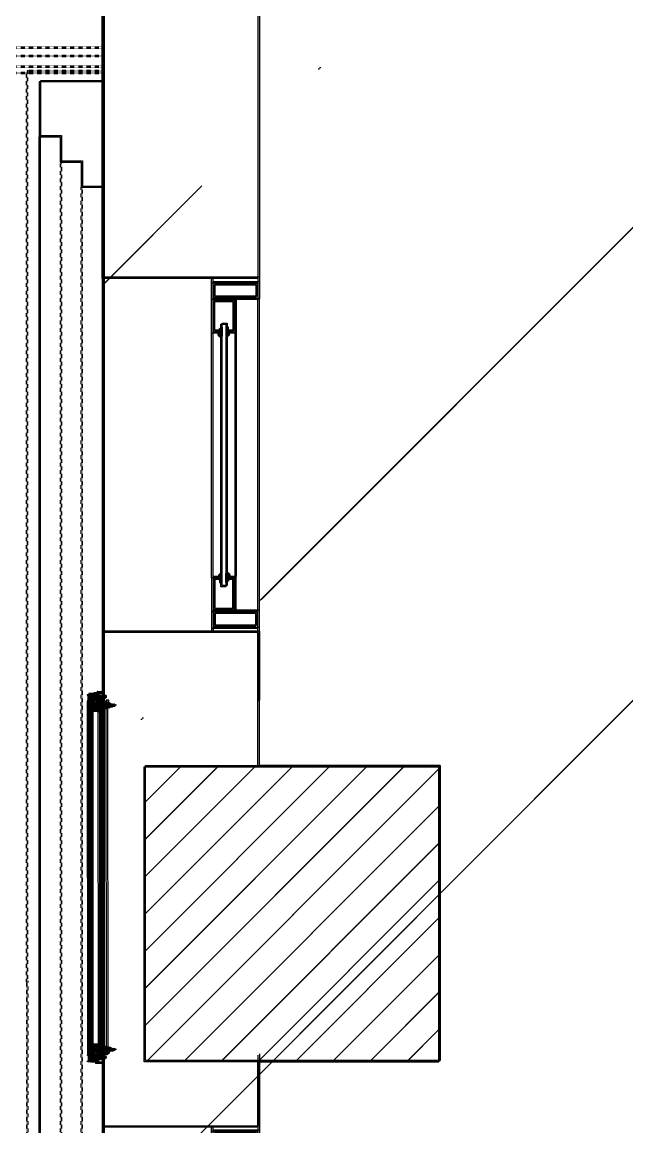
# Model space of a CAD drawing. Header units: inches. Extents: x 4821 to 127877, y 58012 to 433683.
# Drawn here: x 39127 to 40564, y 137078 to 139700 of the extents above; entities that cross this region are included whole.
import ezdxf

# ---------------------------------------------------------------- set-up
doc = ezdxf.new("R2010")
doc.units = ezdxf.units.IN
doc.header["$MEASUREMENT"] = 0
for name, pattern in [('$1$Center', [29.999999, 12, -6, 6, -6]), ('$1$DASHDOT', [25.4, 12.7, -6.35, 0, -6.35]), ('$1$DASHED', [19.05, 12.7, -6.35]), ('104-TYPICAL FLOOR$0$HIDDEN', [0.375, 0.25, -0.125])]:
    doc.linetypes.add(name, pattern=pattern)
for name, color, linetype in [('$1$ACC', 2, 'Continuous'), ('A-ELV', 11, 'Continuous'), ('A-FURN-FIXD', 10, 'Continuous'), ('A-LIN-10', 8, 'Continuous'), ('A-WAL-CMU', 7, 'Continuous'), ('A-WALL', 53, 'Continuous'), ('A-WIN', 141, 'Continuous'), ('COL FISRT$0$COL GROUND$0$Cloums$0$A-COL-HAT', 8, 'Continuous'), ('COL FISRT$0$COL GROUND$0$Cloums$0$A-COL-RFC', 210, 'Continuous')]:
    doc.layers.add(name, color=color, linetype=linetype)

# ---------------------------------------------------------------- blocks, each defined once
blk = doc.blocks.new('COL FISRT')
at = {"layer": 'COL FISRT$0$COL GROUND$0$Cloums$0$A-COL-HAT'}
h = blk.add_hatch(dxfattribs=at)
h.set_pattern_fill('ANSI31', color=256, scale=500)
h.set_pattern_definition([(45, (1133289.88, -1550303.88), (-44.19417, 44.19417), [])])
h.paths.add_polyline_path([(1147002.9, -1535147.1), (1147702.9, -1535147.1), (1147702.9, -1535847.1), (1147002.9, -1535847.1)])
at = {"layer": 'COL FISRT$0$COL GROUND$0$Cloums$0$A-COL-RFC', "linetype": 'Continuous', "elevation": 0}
blk.add_lwpolyline([(1147702.9, -1535847.1), (1147002.9, -1535847.1), (1147002.9, -1535147.1), (1147702.9, -1535147.1)], close=True, dxfattribs=at)
blk = doc.blocks.new('$1$joint silicone 2')
h = blk.add_hatch()
h.set_pattern_fill('AR-SAND', color=11, scale=0.3)
h.set_pattern_definition([(37.5, (18049.9647, 8866.313), (-0.018898007, 0.578047131), [0, -0.456, 0, -0.51, 0, -0.4875]), (7.5, (18049.9647, 8866.313), (0.530933012, 0.84664382), [0, -0.246, 0, -0.411, 0, -0.1575]), (327.5, (18049.5957, 8866.313), (0.934242559, 0.001697716), [0, -0.15, 0, -0.54, 0, -0.705]), (317.5, (18049.5957, 8866.313), (0.90183798, 0.26330267), [0, -0.075, 0, -0.354, 0, -0.405])])
edge = h.paths.add_edge_path()
edge.add_line((-6.2, 1.2), (-6.2, 1.2))
edge.add_line((-6.2, 1.2), (-5.8, 0.9))
edge.add_line((-5.8, 0.9), (-5.2, 0.7))
edge.add_line((-5.2, 0.7), (-4.5, 0.5))
edge.add_line((-4.5, 0.5), (-3.8, 0.3))
edge.add_line((-3.8, 0.3), (-3, 0.2))
edge.add_line((-3, 0.2), (-2.2, 0.1))
edge.add_line((-2.2, 0.1), (-1.3, 0))
edge.add_line((-1.3, 0), (-0.5, 0))
edge.add_line((-0.5, 0), (0.5, 0))
edge.add_line((0.5, 0), (1.4, 0))
edge.add_line((1.4, 0), (2.3, 0))
edge.add_line((2.3, 0), (3.1, 0.1))
edge.add_line((3.1, 0.1), (4, 0.2))
edge.add_line((4, 0.2), (4.7, 0.3))
edge.add_line((4.7, 0.3), (5.5, 0.5))
edge.add_line((5.5, 0.5), (6.1, 0.7))
edge.add_line((6.1, 0.7), (6.7, 0.9))
edge.add_line((6.7, 0.9), (7.1, 1.2))
edge.add_line((7.1, 1.2), (7.1, 1.2))
edge.add_line((7.1, 1.2), (7.5, 0.8))
edge.add_line((7.5, 0.8), (7.5, -4.2))
edge.add_arc((0.5, -28.2), 25, 73.7398, 106.2602)
edge.add_line((-6.5, -4.2), (-6.5, 0.8))
edge.add_line((-6.5, 0.8), (-6.2, 1.2))
at = {"color": 11}
blk.add_lwpolyline([(-6.2, 1.2), (-6.2, 1.2), (-5.8, 0.9), (-5.2, 0.7), (-4.5, 0.5), (-3.8, 0.3), (-3, 0.2), (-2.2, 0.1), (-1.3, 0), (-0.5, 0), (0.5, 0), (1.4, 0), (2.3, 0), (3.1, 0.1), (4, 0.2), (4.7, 0.3), (5.5, 0.5), (6.1, 0.7), (6.7, 0.9), (7.1, 1.2), (7.1, 1.2), (7.5, 0.8), (7.5, -4.2, 0.142857), (-6.5, -4.2), (-6.5, 0.8)], format="xyb", close=True, dxfattribs=at)
blk = doc.blocks.new('$1$butile2')
h = blk.add_hatch(color=11)
h.dxf.hatch_style = 1
h.paths.add_polyline_path([(9.3, 0.2), (0, 0.2), (0, 0), (9.3, 0)])
at = {"color": 11}
blk.add_lwpolyline([(9.3, 0.2), (0, 0.2), (0, 0), (9.3, 0)], close=True, dxfattribs=at)
blk = doc.blocks.new('$1$inner silicone')
h = blk.add_hatch()
h.set_pattern_fill('DOTS', scale=4)
h.paths.add_polyline_path([(12.2, 0), (12.2, -0.2), (12.2, -4), (0, -4, 0.23607), (0, 0)])
at = {"color": 7}
blk.add_line((12.2, -0.2), (12.2, 0), dxfattribs=at)
blk.add_arc((-4, -2), 4.47, 333.4347, 26.5653, dxfattribs=at)
blk = doc.blocks.new('$1$outer silicone')
h = blk.add_hatch()
h.set_pattern_fill('DOTS', scale=4)
h.paths.add_polyline_path([(16.7, 0), (16.7, -5.8), (16.7, -6), (0, -6, 0.293351), (0, 0)])
at = {"color": 7}
blk.add_line((16.7, -5.8), (16.7, -6), dxfattribs=at)
blk.add_arc((-4.7, -3), 5.55, 327.3018, 32.6982, dxfattribs=at)
blk = doc.blocks.new('$1$GTSY500112')
at = {"layer": 'A-FURN-FIXD'}
blk.add_lwpolyline([(5.9, -11.8, 0.57735), (5.1, -11.8, -1), (4.2, -11.2), (4.5, -10.7, 0.965781), (3.6, -10.2, -0.138673), (1.6, -12, -1.037842), (1.4, -11.5, 0.283592), (2.2, -10.4, -0.584426), (2.3, -10.4, 1.39494), (2.4, -10), (1.7, -10, 0.111575), (1.3, -10.1, -0.09543), (-6, -12, -0.91232), (-6.1, -11.5, 0.076551), (-0.5, -9.1, 0.260148), (0, -8.3), (0, 0), (1.6, 0), (2.1, -0.2), (2.4, 0.1), (2.4, 1.7), (2, 1.9), (1.8, 2.1), (1.9, 2.4), (3.3, 3.5), (5.2, 3), (5.8, 3), (7.7, 3.5), (9.1, 2.4), (9.2, 2.1), (9, 1.9), (8.5, 1.7), (8.5, 0.1), (8.9, -0.2), (9.4, 0), (11, 0), (11, -8.3, 0.260148), (11.5, -9.1, 0.076551), (17.1, -11.5, -0.91232), (17, -12, -0.09543), (9.7, -10.1, 0.111575), (9.3, -10), (8.6, -10, 1.39494), (8.7, -10.4, -0.584426), (8.8, -10.4, 0.283592), (9.6, -11.5, -1.037842), (9.4, -12, -0.138673), (7.4, -10.2, 0.965781), (6.5, -10.7), (6.8, -11.2, -1)], format="xyb", close=True, dxfattribs=at)
for points in [[(4.1, -0.1), (3.6, 0.4), (3.6, 1.5), (4.1, 2), (6.9, 2), (7.4, 1.5), (7.4, 0.4), (6.9, -0.1)], [(4, -1.6), (4.5, -2.1), (4.5, -7.1), (4, -7.6), (3.2, -7.6), (2.7, -7.1), (2.7, -2.1), (3.2, -1.6)], [(7.8, -7.6), (7, -7.6), (6.5, -7.1), (6.5, -2.1), (7, -1.6), (7.8, -1.6), (8.3, -2.1), (8.3, -7.1)]]:
    blk.add_lwpolyline(points, close=True, dxfattribs=at)
blk = doc.blocks.new('$1$GTSY500502')
at = {"color": 151}
blk.add_lwpolyline([(-1.8, 2.4, -0.668179), (-2.1, 1.7), (-2.3, 1.7), (-2.3, 0), (-2, -0.3), (-1.7, 0), (0, 0), (0, -0.5), (-1, -0.5), (-1, -1), (1.9, -1, 0.15392), (2.5, -0.8, -0.807191), (2.8, -1.1, -0.191853), (2.2, -1.5, -0.072848), (0.7, -1.7), (0, -1.7), (0, -3), (-2.5, -3), (-2.5, -2.5, 0.414214), (-2.8, -2.2), (-8.2, -2.2, 0.414214), (-8.5, -2.5), (-8.5, -3), (-11, -3), (-11, -1.7), (-11.7, -1.7, -0.072848), (-13.2, -1.5, -0.191853), (-13.8, -1.1, -0.807191), (-13.5, -0.8, 0.15392), (-12.9, -1), (-10, -1), (-10, -0.5), (-11, -0.5), (-11, 0), (-9.3, 0), (-9, -0.3), (-8.6, 0), (-8.6, 1.7), (-8.9, 1.7, -0.668179), (-9.2, 2.4), (-7.8, 3.8), (-3.2, 3.8)], format="xyb", close=True, dxfattribs=at)
blk.add_lwpolyline([(-3.6, 0.5), (-4.1, 0), (-6.9, 0), (-7.4, 0.5), (-7.4, 1.5), (-6.9, 2), (-4.1, 2), (-3.6, 1.5)], close=True, dxfattribs=at)
blk = doc.blocks.new('$1$RHS4.2x22')
at = {"layer": 'A-FURN-FIXD', "linetype": '$1$DASHDOT'}
blk.add_line((4.8, 0), (-24, 0), dxfattribs=at)
at = {"layer": 'A-FURN-FIXD'}
for p, q in [((-22, 0), (-20.3, 1.1)), ((-19.7, -1.3), (-22, 0)), ((-20, 1.6), (-20.3, 1.1)), ((-19.7, -1.3), (-20.3, 1.1)), ((-19.5, 1.1), (-20, 1.6)), ((-18.2, 1.6), (-19.5, 1.1)), ((-18.9, -1.3), (-19.5, 1.1)), ((-17.8, 2.1), (-18.1, 1.6)), ((-17.4, -1.6), (-18.1, 1.6)), ((-17.3, 1.6), (-17.8, 2.1)), ((-16.1, 1.6), (-17.3, 1.6)), ((-16.6, -1.6), (-17.3, 1.6)), ((-15.9, 2.1), (-16.1, 1.6)), ((-15.4, -1.6), (-16.1, 1.6)), ((-15.3, 1.6), (-15.9, 2.1)), ((-14.6, -1.6), (-15.3, 1.6)), ((-14.1, 1.6), (-15.3, 1.6)), ((-13.9, 2.1), (-14.1, 1.6)), ((-13.4, -1.6), (-14.1, 1.6)), ((-13.3, 1.6), (-13.9, 2.1)), ((-12.6, -1.6), (-13.3, 1.6)), ((-12.1, 1.6), (-13.3, 1.6)), ((-11.9, 2.1), (-12.1, 1.6)), ((-11.4, -1.6), (-12.1, 1.6)), ((-11.3, 1.6), (-11.9, 2.1)), ((-10.6, -1.6), (-11.3, 1.6)), ((-10.1, 1.6), (-11.3, 1.6)), ((-9.9, 2.1), (-10.1, 1.6)), ((-9.4, -1.6), (-10.1, 1.6)), ((-9.9, 2.1), (-9.3, 1.6)), ((-8.6, -1.6), (-9.3, 1.6)), ((-8.1, 1.6), (-9.3, 1.6)), ((-7.9, 2.1), (-8.1, 1.6)), ((-7.4, -1.6), (-8.1, 1.6)), ((-7.3, 1.6), (-7.9, 2.1)), ((-6.6, -1.6), (-7.3, 1.6)), ((-6.2, 1.6), (-7.3, 1.6)), ((-5.9, 2.1), (-6.2, 1.6)), ((-5.4, -1.6), (-6.2, 1.6)), ((-5.3, 1.6), (-5.9, 2.1)), ((-4.6, -1.6), (-5.3, 1.6)), ((-4.2, 1.6), (-5.3, 1.6)), ((-3.9, 2.1), (-4.2, 1.6)), ((-3.4, -1.6), (-4.2, 1.6)), ((-3.4, -1.6), (-4.2, 1.6)), ((-3.3, 1.6), (-3.9, 2.1)), ((-2.6, -1.6), (-3.3, 1.6)), ((-2.2, 1.6), (-3.3, 1.6)), ((-1.9, 2.1), (-2.2, 1.6)), ((-1.4, -1.6), (-2.2, 1.6)), ((-1.3, 1.6), (-1.9, 2.1)), ((-0.6, -1.6), (-1.3, 1.6)), ((-0.2, 1.6), (-1.3, 1.6)), ((0, 1.9), (-0.2, 1.6)), ((0, 0.9), (-0.2, 1.6)), ((1.4, 4.1), (0, 4.1)), ((0, -4.1), (0, 4.1)), ((3, 0.5), (2, 0.5)), ((2, -0.5), (2, 0.5)), ((-19.7, -1.3), (-19.2, -1.8)), ((-19.2, -1.8), (-18.9, -1.3)), ((-17.4, -1.6), (-18.9, -1.3)), ((-17.4, -1.6), (-16.9, -2.1)), ((-16.9, -2.1), (-16.6, -1.6)), ((-15.4, -1.6), (-16.6, -1.6)), ((-15.4, -1.6), (-14.9, -2.1)), ((-14.9, -2.1), (-14.6, -1.6)), ((-13.4, -1.6), (-14.6, -1.6)), ((-13.4, -1.6), (-12.9, -2.1)), ((-12.9, -2.1), (-12.6, -1.6)), ((-11.4, -1.6), (-12.6, -1.6)), ((-11.4, -1.6), (-10.9, -2.1)), ((-10.9, -2.1), (-10.6, -1.6)), ((-9.4, -1.6), (-10.6, -1.6)), ((-9.4, -1.6), (-8.9, -2.1)), ((-8.9, -2.1), (-8.6, -1.6)), ((-7.4, -1.6), (-8.6, -1.6)), ((-7.4, -1.6), (-6.9, -2.1)), ((-6.9, -2.1), (-6.6, -1.6)), ((-5.4, -1.6), (-6.6, -1.6)), ((-5.4, -1.6), (-4.9, -2.1)), ((-4.9, -2.1), (-4.6, -1.6)), ((-3.4, -1.6), (-4.6, -1.6)), ((-3.4, -1.6), (-2.9, -2.1)), ((-2.9, -2.1), (-2.6, -1.6)), ((-1.4, -1.6), (-2.6, -1.6)), ((-1.4, -1.6), (-0.9, -2.1)), ((-0.9, -2.1), (-0.6, -1.6)), ((0, -1.6), (-0.6, -1.6)), ((1.4, -4.1), (0, -4.1)), ((3, -0.5), (2, -0.5))]:
    blk.add_line(p, q, dxfattribs=at)
for centre, start, end in [((-5, -0.9), 9.6294, 37.9057), ((-5, 0.9), 322.0943, 350.3706)]:
    blk.add_arc(centre, 8.15, start, end, dxfattribs=at)
blk = doc.blocks.new('$1$M6x25')
at = {"color": 2, "linetype": '$1$Center', "ltscale": 10}
blk.add_line((-7.8, 0), (26.9, 0), dxfattribs=at)
at = {"color": 71}
for p, q in [((-6, 4.5), (-6, -4.5)), ((0, 5), (-5.5, 5)), ((0, 5), (0, -5)), ((0.8, 2.3), (0, 2.3)), ((1.2, 3), (0.8, 2.3)), ((0.8, 2.3), (1.9, -2.3)), ((1.8, 2.3), (1.2, 3)), ((1.8, 2.3), (2.9, -2.3)), ((2.8, 2.3), (1.8, 2.3)), ((3.2, 3), (2.8, 2.3)), ((2.8, 2.3), (3.9, -2.3)), ((3.8, 2.3), (3.2, 3)), ((3.8, 2.3), (4.9, -2.3)), ((4.8, 2.3), (3.8, 2.3)), ((5.2, 3), (4.8, 2.3)), ((4.8, 2.3), (5.9, -2.3)), ((5.8, 2.3), (5.2, 3)), ((5.8, 2.3), (6.9, -2.3)), ((6.8, 2.3), (5.8, 2.3)), ((7.2, 3), (6.8, 2.3)), ((6.8, 2.3), (7.9, -2.3)), ((7.8, 2.3), (7.2, 3)), ((7.8, 2.3), (8.9, -2.3)), ((8.8, 2.3), (7.8, 2.3)), ((9.2, 3), (8.8, 2.3)), ((8.8, 2.3), (9.9, -2.3)), ((9.8, 2.3), (9.2, 3)), ((9.8, 2.3), (10.9, -2.3)), ((10.8, 2.3), (9.8, 2.3)), ((11.2, 3), (10.8, 2.3)), ((10.8, 2.3), (11.9, -2.3)), ((11.8, 2.3), (11.2, 3)), ((11.8, 2.3), (12.9, -2.3)), ((12.8, 2.3), (11.8, 2.3)), ((13.2, 3), (12.8, 2.3)), ((12.8, 2.3), (13.9, -2.3)), ((13.8, 2.3), (13.2, 3)), ((13.8, 2.3), (14.9, -2.3)), ((14.8, 2.3), (13.8, 2.3)), ((15.2, 3), (14.8, 2.3)), ((14.8, 2.3), (15.9, -2.3)), ((15.8, 2.3), (15.2, 3)), ((15.8, 2.3), (16.9, -2.3)), ((16.8, 2.3), (15.8, 2.3)), ((17.2, 3), (16.8, 2.3)), ((16.8, 2.3), (17.9, -2.3)), ((17.8, 2.3), (17.2, 3)), ((17.8, 2.3), (18.9, -2.3)), ((18.8, 2.3), (17.8, 2.3)), ((19.2, 3), (18.8, 2.3)), ((18.8, 2.3), (19.9, -2.3)), ((19.8, 2.3), (19.2, 3)), ((19.8, 2.3), (20.9, -2.3)), ((20.8, 2.3), (19.8, 2.3)), ((21.2, 3), (20.8, 2.3)), ((20.8, 2.3), (21.9, -2.3)), ((21.8, 2.3), (21.2, 3)), ((21.8, 2.3), (22.9, -2.3)), ((22.8, 2.3), (21.8, 2.3)), ((23.2, 3), (22.8, 2.3)), ((22.8, 2.3), (23.9, -2.3)), ((23.8, 2.3), (23.2, 3)), ((23.8, 2.3), (24.9, -2.3)), ((24.8, 2.3), (23.8, 2.3)), ((25, 2.7), (24.8, 2.3)), ((24.8, 2.3), (25, 1.6)), ((25, 2.7), (25, -2.3)), ((0, -5), (-5.5, -5)), ((1.9, -2.3), (0, -2.3)), ((1.9, -2.3), (2.5, -3)), ((2.5, -3), (2.9, -2.3)), ((2.9, -2.3), (3.9, -2.3)), ((3.9, -2.3), (4.5, -3)), ((4.5, -3), (4.9, -2.3)), ((4.9, -2.3), (5.9, -2.3)), ((5.9, -2.3), (6.5, -3)), ((6.5, -3), (6.9, -2.3)), ((6.9, -2.3), (7.9, -2.3)), ((7.9, -2.3), (8.5, -3)), ((8.5, -3), (8.9, -2.3)), ((8.9, -2.3), (9.9, -2.3)), ((9.9, -2.3), (10.5, -3)), ((10.5, -3), (10.9, -2.3)), ((10.9, -2.3), (11.9, -2.3)), ((11.9, -2.3), (12.5, -3)), ((12.5, -3), (12.9, -2.3)), ((12.9, -2.3), (13.9, -2.3)), ((13.9, -2.3), (14.5, -3)), ((14.5, -3), (14.9, -2.3)), ((14.9, -2.3), (15.9, -2.3)), ((15.9, -2.3), (16.5, -3)), ((16.5, -3), (16.9, -2.3)), ((16.9, -2.3), (17.9, -2.3)), ((17.9, -2.3), (18.5, -3)), ((18.5, -3), (18.9, -2.3)), ((18.9, -2.3), (19.9, -2.3)), ((19.9, -2.3), (20.5, -3)), ((20.5, -3), (20.9, -2.3)), ((20.9, -2.3), (21.9, -2.3)), ((21.9, -2.3), (22.5, -3)), ((22.5, -3), (22.9, -2.3)), ((22.9, -2.3), (23.9, -2.3)), ((23.9, -2.3), (24.5, -3)), ((24.5, -3), (24.9, -2.3)), ((24.9, -2.3), (25, -2.3))]:
    blk.add_line(p, q, dxfattribs=at)
at = {"color": 71, "linetype": '$1$DASHED', "ltscale": 100}
for p, q in [((-6, 2.9), (-3, 2.9)), ((-6, 1.4), (-3, 1.4)), ((-6, -1.4), (-3, -1.4)), ((-6, -2.9), (-3, -2.9))]:
    blk.add_line(p, q, dxfattribs=at)
at = {"color": 71}
for centre, start, end in [((-5.5, 4.5), 90, 180), ((-5.5, -4.5), 180, 270)]:
    blk.add_arc(centre, 0.5, start, end, dxfattribs=at)
at = {"color": 71, "linetype": '$1$DASHED', "ltscale": 100}
for centre, radius, start, end in [((-4.2, 2.2), 1.4, 329.0209, 30.9791), ((-8.1, 0), 5.31, 344.2222, 15.7778), ((-4.2, -2.2), 1.4, 329.0209, 30.9791)]:
    blk.add_arc(centre, radius, start, end, dxfattribs=at)
blk = doc.blocks.new('nn win')
for points in [[(1073782.3, -1333384.7, 0.506094), (1073772.7, -1333379.1), (1073772.7, -1333381.8), (1073761.4, -1333381.8), (1073761.4, -1333384.7)], [(1074343.1, -1333384.7, -0.506094), (1074352.7, -1333379.1), (1074352.7, -1333381.8), (1074364, -1333381.8), (1074364, -1333384.7)], [(1073782.3, -1333396.7, -0.506094), (1073772.7, -1333402.3), (1073772.7, -1333399.7), (1073761.4, -1333399.7), (1073761.4, -1333396.7)], [(1074343.1, -1333396.7, 0.506094), (1074352.7, -1333402.3), (1074352.7, -1333399.7), (1074364, -1333399.7), (1074364, -1333396.7)]]:
    blk.add_hatch(color=2).paths.add_polyline_path(points)
at = {"color": 2}
for p, q in [((1073652.7, -1333363.2, -517.5), (1073642.7, -1333363.2, -517.5)), ((1074472.7, -1333363.2, -517.5), (1074482.7, -1333363.2, -517.5)), ((1073642.7, -1333473.2, -517.5), (1073652.7, -1333473.2, -517.5)), ((1074482.7, -1333473.2, -517.5), (1074472.7, -1333473.2, -517.5))]:
    blk.add_line(p, q, dxfattribs=at)
for p, q in [((1074352.7, -1333363.2, 517.5), (1073772.7, -1333363.2, -517.5)), ((1073772.7, -1333418.2, -517.5), (1074352.7, -1333418.2, 517.5)), ((1074432.7, -1333473.2, 703), (1073692.7, -1333473.2, -517.5))]:
    blk.add_line(p, q)
at = {"color": 2, "elevation": 1035}
for points in [[(1073652.7, -1333473.2), (1073692.7, -1333473.2), (1073692.7, -1333363.2), (1073692.7, -1333363.2), (1073692.7, -1333363.2), (1073652.7, -1333363.2)], [(1074472.7, -1333473.2), (1074432.7, -1333473.2), (1074432.7, -1333363.2), (1074432.7, -1333363.2), (1074432.7, -1333363.2), (1074472.7, -1333363.2)]]:
    blk.add_lwpolyline(points, close=True, dxfattribs=at)
at = {"color": 2}
for points, elevation in [([(1073772.7, -1333384.7), (1073772.7, -1333363.2), (1073692.7, -1333363.2), (1073692.7, -1333418.2), (1073772.7, -1333418.2), (1073772.7, -1333396.7)], -517.5), ([(1074352.7, -1333384.7), (1074352.7, -1333363.2), (1074432.7, -1333363.2), (1074432.7, -1333418.2), (1074352.7, -1333418.2), (1074352.7, -1333396.7)], 517.5)]:
    blk.add_lwpolyline(points, dxfattribs=dict(at, elevation=elevation))
at = {"color": 9, "elevation": 1035}
for points in [[(1073657.7, -1333468.2), (1073687.7, -1333468.2), (1073687.7, -1333368.2), (1073657.7, -1333368.2)], [(1074467.7, -1333468.2), (1074437.7, -1333468.2), (1074437.7, -1333368.2), (1074467.7, -1333368.2)]]:
    blk.add_lwpolyline(points, close=True, dxfattribs=at)
at = {"color": 9}
for points, elevation in [([(1073768.2, -1333384.7), (1073768.2, -1333367.7), (1073697.2, -1333367.7), (1073697.2, -1333413.7), (1073768.2, -1333413.7), (1073768.2, -1333396.7)], -517.5), ([(1074357.2, -1333384.7), (1074357.2, -1333367.7), (1074428.2, -1333367.7), (1074428.2, -1333413.7), (1074357.2, -1333413.7), (1074357.2, -1333396.7)], 517.5)]:
    blk.add_lwpolyline(points, dxfattribs=dict(at, elevation=elevation))
at = {"elevation": 1035}
blk.add_lwpolyline([(1073751.4, -1333396.7), (1074374, -1333396.7), (1074374, -1333384.7), (1073751.4, -1333384.7)], close=True, dxfattribs=at)
at = {"color": 2, "elevation": 1035}
for points in [[(1073782.3, -1333384.7, 0.506094), (1073772.7, -1333379.1), (1073772.7, -1333381.8), (1073761.4, -1333381.8), (1073761.4, -1333384.7)], [(1074343.1, -1333384.7, -0.506094), (1074352.7, -1333379.1), (1074352.7, -1333381.8), (1074364, -1333381.8), (1074364, -1333384.7)], [(1073782.3, -1333396.7, -0.506094), (1073772.7, -1333402.3), (1073772.7, -1333399.7), (1073761.4, -1333399.7), (1073761.4, -1333396.7)], [(1074343.1, -1333396.7, 0.506094), (1074352.7, -1333402.3), (1074352.7, -1333399.7), (1074364, -1333399.7), (1074364, -1333396.7)]]:
    blk.add_lwpolyline(points, format="xyb", close=True, dxfattribs=at)
blk = doc.blocks.new('kr')
at = {"layer": 'A-ELV'}
blk.add_line((1023877.5, -1333095), (1020301.6, -1333095, 0), dxfattribs=at)
at = {"layer": 'A-ELV', "elevation": 0}
blk.add_lwpolyline([(1020171.6, -1333095), (1020301.6, -1333095), (1020301.6, -1333145), (1020361.6, -1333145), (1020361.6, -1333195), (1020421.6, -1333195), (1020421.6, -1333245), (1020171.6, -1333245), (1020171.6, -1333095)], dxfattribs=at)
at = {"layer": 'A-LIN-10', "linetype": '104-TYPICAL FLOOR$0$HIDDEN', "ltscale": 0.4}
for p, q in [((1020091.2, -1332845, 0), (1020091.2, -1333245, 0)), ((1020111.2, -1332895, 0), (1020111.2, -1333245, 0)), ((1020136.2, -1332965, 0), (1020136.2, -1333245, 0)), ((1020136.2, -1333005, 0), (1020136.2, -1333245, 0)), ((1020151.2, -1333005, 0), (1020151.2, -1333245, 0)), ((1020146.6, -1333065, 0), (1020146.6, -1333245, 0)), ((1022307.5, -1333065), (1020146.6, -1333065, 0)), ((1022307.5, -1333065), (1024032.5, -1333065)), ((1020361.6, -1333145, 0), (1023817.5, -1333145)), ((1023757.5, -1333195), (1020421.6, -1333195, 0))]:
    blk.add_line(p, q, dxfattribs=at)
blk = doc.blocks.new('FIRST SLAB EDGE')
at = {"ltscale": 0.5, "extrusion": (-5.69003e-07, -1.56101e-06, 1)}
h = blk.add_hatch(dxfattribs=at)
h.set_pattern_fill('ANSI38', color=21, scale=5, angle=179.0162, style=0)
h.set_pattern_definition([(224.01620899, (630235.1728, -1352179.86326), (0.4342886525, -0.44946453287), []), (314.01620899, (630235.1728, -1352179.86326), (1.3180418379, -0.4646404132), [1.5625, -0.9375])])
h.paths.add_polyline_path([(1147468.4, -1739293.7), (1147468.6, -1739293.2), (1147468.9, -1739292.8), (1147469.2, -1739292.5), (1147469.6, -1739292.3), (1147469.9, -1739292.2), (1147470.3, -1739292.1), (1147470.6, -1739292.1), (1147470.9, -1739292.1), (1147471.2, -1739292.2), (1147471.5, -1739292.3), (1147471.8, -1739292.5), (1147472.1, -1739292.7), (1147472.3, -1739292.9), (1147472.5, -1739293.1), (1147472.6, -1739293.3), (1147472.7, -1739293.5), (1147472.8, -1739293.7), (1147472.8, -1739294), (1147472.8, -1739294.2), (1147472.8, -1739294.4), (1147472.8, -1739294.7), (1147472.7, -1739295), (1147472.7, -1739295.3), (1147472.7, -1739295.7), (1147472.6, -1739296.1), (1147472.6, -1739296.6), (1147472.6, -1739297.1), (1147472.6, -1739297.6), (1147472.6, -1739298.1), (1147472.6, -1739298.7), (1147472.5, -1739299.3), (1147472.5, -1739299.9), (1147472.5, -1739300.4), (1147472.6, -1739301), (1147472.6, -1739301.6), (1147472.6, -1739302.1), (1147472.6, -1739302.6), (1147472.6, -1739303.1), (1147472.6, -1739303.6), (1147472.7, -1739304), (1147472.7, -1739304.4), (1147472.7, -1739304.7), (1147472.8, -1739305), (1147472.8, -1739305.3), (1147472.8, -1739305.5), (1147472.8, -1739305.7), (1147472.8, -1739306), (1147472.7, -1739306.2), (1147472.6, -1739306.4), (1147472.5, -1739306.6), (1147472.3, -1739306.8), (1147472.1, -1739307), (1147471.8, -1739307.2), (1147471.5, -1739307.4), (1147471.2, -1739307.5), (1147470.9, -1739307.6), (1147470.6, -1739307.6), (1147470.3, -1739307.6), (1147469.9, -1739307.5), (1147469.6, -1739307.4), (1147469.2, -1739307.2), (1147468.9, -1739306.9), (1147468.6, -1739306.5), (1147468.4, -1739306.1), (1147468.1, -1739305.5), (1147468, -1739304.9), (1147467.8, -1739304.1), (1147467.7, -1739303.4), (1147467.6, -1739302.5), (1147467.5, -1739301.7), (1147467.5, -1739300.8), (1147467.5, -1739299.9), (1147467.5, -1739298.9), (1147467.5, -1739298.1), (1147467.6, -1739297.2), (1147467.7, -1739296.4), (1147467.8, -1739295.6), (1147468, -1739294.9), (1147468.1, -1739294.2)])
at = {"extrusion": (-5.69003e-07, -1.56101e-06, 1)}
h = blk.add_hatch(dxfattribs=at)
h.set_pattern_fill('HEX', color=140, scale=3, angle=179.0162)
h.set_pattern_definition([(179.01620899, (636844.3996, -1337696.1873), (-0.011151949, -0.6494233088), [0.375, -0.75]), (299.01620899, (636844.3996, -1337696.1873), (0.56799305774, 0.3150537833), [0.375, -0.75]), (239.01620899, (636844.02466, -1337696.18083), (0.55684110875, -0.3343695255), [0.375, -0.75])])
edge = h.paths.add_edge_path()
edge.add_line((1147489.4, -1739331.1), (1147489.4, -1739326.8))
edge.add_arc((1147489.1, -1739326.8), 0.3, -1079.9998, -1034.9998)
edge.add_line((1147489.4, -1739326.6), (1147488.2, -1739325.4))
edge.add_arc((1147488, -1739325.7), 0.3, -1034.9998, -989.9998)
edge.add_line((1147488, -1739325.4), (1147472, -1739325.4))
edge.add_arc((1147472, -1739325.7), 0.3, -989.9998, -944.9998)
edge.add_line((1147471.8, -1739325.4), (1147470.6, -1739326.6))
edge.add_arc((1147470.8, -1739326.8), 0.3, -944.9998, -899.9998)
edge.add_line((1147470.5, -1739326.8), (1147470.5, -1739331.1))
edge.add_arc((1147470.8, -1739331.1), 0.3, -899.9998, -809.9998)
edge.add_line((1147470.8, -1739331.4), (1147489.1, -1739331.4))
edge.add_arc((1147489.1, -1739331.1), 0.3, -1169.9998, -1079.9998)
h = blk.add_hatch(dxfattribs=at)
h.set_pattern_fill('ANSI32', angle=179.0162)
h.set_pattern_definition([(224.016208986, (622690.8999, -1344893.7056), (0.2605731915, -0.26967871972), []), (224.016208986, (622690.72316, -1344893.70255), (0.2605731915, -0.26967871972), [])])
h.paths.add_polyline_path([(1147515.7, -1739315.1), (1147515.7, -1739316.6), (1147516.7, -1739316.6), (1147516.7, -1739319.1), (1147517, -1739319.4), (1147516.7, -1739319.7), (1147516.7, -1739322.1), (1147515.7, -1739322.1), (1147515.7, -1739323.6), (1147511.2, -1739323.6), (1147511.2, -1739322.6), (1147510.6, -1739322.6), (1147509.7, -1739323.5), (1147509.7, -1739323.3), (1147509.4, -1739322.7), (1147509.7, -1739322.4), (1147511.4, -1739322.4), (1147511.6, -1739322.9), (1147511.8, -1739323), (1147512.1, -1739322.9), (1147513.2, -1739321.6), (1147512.7, -1739319.6), (1147512.7, -1739319.1), (1147513.2, -1739317.1), (1147512.1, -1739315.8), (1147511.8, -1739315.7), (1147511.6, -1739315.8), (1147511.4, -1739316.3), (1147509.7, -1739316.3), (1147509.4, -1739316), (1147509.7, -1739315.4), (1147509.7, -1739315.2), (1147510.6, -1739316.1), (1147511.2, -1739316.1), (1147511.2, -1739315.1)])
at = {"extrusion": (-5.69003e-07, 1.56101e-06, 1)}
h = blk.add_hatch(dxfattribs=at)
h.set_pattern_fill('HEX', color=140, scale=3, angle=179.0162)
h.set_pattern_definition([(179.01620899, (636844.3996, -1337696.1835), (-0.011151949, -0.6494233088), [0.375, -0.75]), (299.01620899, (636844.3996, -1337696.1835), (0.56799305774, 0.3150537833), [0.375, -0.75]), (239.01620899, (636844.02466, -1337696.17706), (0.55684110875, -0.3343695255), [0.375, -0.75])])
edge = h.paths.add_edge_path()
edge.add_line((1147489.4, -1740124.7), (1147489.4, -1740128.9))
edge.add_arc((1147489.1, -1740128.9), 0.3, 1034.9998, 1079.9998, ccw=False)
edge.add_line((1147489.4, -1740129.1), (1147488.2, -1740130.3))
edge.add_arc((1147488, -1740130.1), 0.3, 989.9998, 1034.9998, ccw=False)
edge.add_line((1147488, -1740130.4), (1147472, -1740130.4))
edge.add_arc((1147472, -1740130.1), 0.3, 944.9998, 989.9998, ccw=False)
edge.add_line((1147471.8, -1740130.3), (1147470.6, -1740129.1))
edge.add_arc((1147470.8, -1740128.9), 0.3, 899.9998, 944.9998, ccw=False)
edge.add_line((1147470.5, -1740128.9), (1147470.5, -1740124.7))
edge.add_arc((1147470.8, -1740124.7), 0.3, 809.9998, 899.9998, ccw=False)
edge.add_line((1147470.8, -1740124.4), (1147489.1, -1740124.4))
edge.add_arc((1147489.1, -1740124.7), 0.3, 1079.9998, 1169.9998, ccw=False)
h = blk.add_hatch(dxfattribs=at)
h.set_pattern_fill('ANSI32', angle=179.0162)
h.set_pattern_definition([(224.016208986, (622690.8999, -1344893.7018), (0.2605731915, -0.26967871972), []), (224.016208986, (622690.72316, -1344893.69878), (0.2605731915, -0.26967871972), [])])
h.paths.add_polyline_path([(1147515.7, -1740140.6), (1147515.7, -1740139.1), (1147516.7, -1740139.1), (1147516.7, -1740136.7), (1147517, -1740136.4), (1147516.7, -1740136.1), (1147516.7, -1740133.6), (1147515.7, -1740133.6), (1147515.7, -1740132.1), (1147511.2, -1740132.1), (1147511.2, -1740133.1), (1147510.6, -1740133.1), (1147509.7, -1740132.2), (1147509.7, -1740132.4), (1147509.4, -1740133), (1147509.7, -1740133.3), (1147511.4, -1740133.3), (1147511.6, -1740132.8), (1147511.8, -1740132.7), (1147512.1, -1740132.8), (1147513.2, -1740134.2), (1147512.7, -1740136.1), (1147512.7, -1740136.7), (1147513.2, -1740138.6), (1147512.1, -1740140), (1147511.8, -1740140.1), (1147511.6, -1740139.9), (1147511.4, -1740139.4), (1147509.7, -1740139.4), (1147509.4, -1740139.8), (1147509.7, -1740140.3), (1147509.7, -1740140.5), (1147510.6, -1740139.6), (1147511.2, -1740139.6), (1147511.2, -1740140.6)])
at = {"ltscale": 0.5, "extrusion": (-5.69003e-07, 1.56101e-06, 1)}
h = blk.add_hatch(dxfattribs=at)
h.set_pattern_fill('ANSI38', color=21, scale=5, angle=179.0162, style=0)
h.set_pattern_definition([(224.01620899, (630235.1728, -1352179.8595), (0.4342886525, -0.44946453287), []), (314.01620899, (630235.1728, -1352179.8595), (1.3180418379, -0.4646404132), [1.5625, -0.9375])])
h.paths.add_polyline_path([(1147468.4, -1740162.1), (1147468.6, -1740162.5), (1147468.9, -1740162.9), (1147469.2, -1740163.2), (1147469.6, -1740163.4), (1147469.9, -1740163.5), (1147470.3, -1740163.6), (1147470.6, -1740163.6), (1147470.9, -1740163.6), (1147471.2, -1740163.5), (1147471.5, -1740163.4), (1147471.8, -1740163.2), (1147472.1, -1740163.1), (1147472.3, -1740162.9), (1147472.5, -1740162.6), (1147472.6, -1740162.4), (1147472.7, -1740162.2), (1147472.8, -1740162), (1147472.8, -1740161.8), (1147472.8, -1740161.5), (1147472.8, -1740161.3), (1147472.8, -1740161), (1147472.7, -1740160.7), (1147472.7, -1740160.4), (1147472.7, -1740160), (1147472.6, -1740159.6), (1147472.6, -1740159.2), (1147472.6, -1740158.7), (1147472.6, -1740158.2), (1147472.6, -1740157.6), (1147472.6, -1740157), (1147472.5, -1740156.5), (1147472.5, -1740155.9), (1147472.5, -1740155.3), (1147472.6, -1740154.7), (1147472.6, -1740154.2), (1147472.6, -1740153.6), (1147472.6, -1740153.1), (1147472.6, -1740152.6), (1147472.6, -1740152.1), (1147472.7, -1740151.7), (1147472.7, -1740151.4), (1147472.7, -1740151), (1147472.8, -1740150.7), (1147472.8, -1740150.5), (1147472.8, -1740150.2), (1147472.8, -1740150), (1147472.8, -1740149.8), (1147472.7, -1740149.6), (1147472.6, -1740149.3), (1147472.5, -1740149.1), (1147472.3, -1740148.9), (1147472.1, -1740148.7), (1147471.8, -1740148.5), (1147471.5, -1740148.4), (1147471.2, -1740148.3), (1147470.9, -1740148.2), (1147470.6, -1740148.1), (1147470.3, -1740148.1), (1147469.9, -1740148.2), (1147469.6, -1740148.4), (1147469.2, -1740148.6), (1147468.9, -1740148.8), (1147468.6, -1740149.2), (1147468.4, -1740149.7), (1147468.1, -1740150.2), (1147468, -1740150.9), (1147467.8, -1740151.6), (1147467.7, -1740152.4), (1147467.6, -1740153.2), (1147467.5, -1740154.1), (1147467.5, -1740155), (1147467.5, -1740155.9), (1147467.5, -1740156.8), (1147467.5, -1740157.7), (1147467.6, -1740158.5), (1147467.7, -1740159.4), (1147467.8, -1740160.2), (1147468, -1740160.9), (1147468.1, -1740161.5)])
at = {"layer": '$1$ACC', "color": 101, "extrusion": (-5.69003e-07, -1.56101e-06, 1), "elevation": 1211.3}
for points in [[(1147489.4, -1739331.7, 0.414214), (1147489.7, -1739331.4), (1147489.7, -1739326.7, 0.198912), (1147489.7, -1739326.5), (1147488.3, -1739325.1, 0.198912), (1147488.1, -1739325.1), (1147471.9, -1739325.1, 0.198912), (1147471.7, -1739325.1), (1147470.3, -1739326.5, 0.198912), (1147470.2, -1739326.7), (1147470.2, -1739331.4, 0.414214), (1147470.5, -1739331.7)], [(1147489.4, -1739331.1), (1147489.4, -1739326.8, 0.198912), (1147489.4, -1739326.6), (1147488.2, -1739325.4, 0.198912), (1147488, -1739325.4), (1147472, -1739325.4, 0.198912), (1147471.8, -1739325.4), (1147470.6, -1739326.6, 0.198912), (1147470.5, -1739326.8), (1147470.5, -1739331.1, 0.414214), (1147470.8, -1739331.4), (1147489.1, -1739331.4, 0.414214)]]:
    blk.add_lwpolyline(points, format="xyb", close=True, dxfattribs=at)
at = {"layer": '$1$ACC', "color": 101, "extrusion": (-5.69003e-07, 1.56101e-06, 1), "elevation": 1205.9}
for points in [[(1147489.4, -1740124.1, -0.414214), (1147489.7, -1740124.4), (1147489.7, -1740129.1, -0.198912), (1147489.7, -1740129.3), (1147488.3, -1740130.6, -0.198912), (1147488.1, -1740130.7), (1147471.9, -1740130.7, -0.198912), (1147471.7, -1740130.6), (1147470.3, -1740129.3, -0.198912), (1147470.2, -1740129.1), (1147470.2, -1740124.4, -0.414214), (1147470.5, -1740124.1)], [(1147489.4, -1740124.7), (1147489.4, -1740128.9, -0.198912), (1147489.4, -1740129.1), (1147488.2, -1740130.3, -0.198912), (1147488, -1740130.4), (1147472, -1740130.4, -0.198912), (1147471.8, -1740130.3), (1147470.6, -1740129.1, -0.198912), (1147470.5, -1740128.9), (1147470.5, -1740124.7, -0.414214), (1147470.8, -1740124.4), (1147489.1, -1740124.4, -0.414214)]]:
    blk.add_lwpolyline(points, format="xyb", close=True, dxfattribs=at)
at = {"color": 165, "linetype": 'Continuous', "extrusion": (-5.69003e-07, -1.56101e-06, 1)}
for p, q in [((1147463.3, -1739306.9, 1209.3), (1147462.3, -1739307.9, 1209.3)), ((1147462.3, -1739307.9, 1209.3), (1147462.9, -1740147.9, 1209.3)), ((1147468.3, -1739306.9, 1209.3), (1147463.3, -1739306.9, 1209.3)), ((1147463.3, -1739306.9, 1209.3), (1147463.9, -1740147.9, 1209.3)), ((1147468.3, -1739306.9, 1209.3), (1147463.3, -1739306.9, 1209.3)), ((1147464.3, -1739306.9, 1209.3), (1147464.9, -1740147.9, 1209.3)), ((1147465.3, -1739306.9, 1209.3), (1147465.9, -1740147.9, 1209.3)), ((1147466.3, -1739306.9, 1209.3), (1147466.9, -1740147.9, 1209.3)), ((1147467.3, -1739306.9, 1209.3), (1147467.9, -1740147.9, 1209.3)), ((1147468.3, -1739306.9, 1209.3), (1147468.9, -1740147.9, 1209.3)), ((1147491.7, -1739311.4, 1209.3), (1147497.7, -1739311.4, 1209.3)), ((1147492.7, -1739311.4, 1209.3), (1147493.3, -1740147.9, 1209.3)), ((1147493.7, -1739311.4, 1209.3), (1147494.3, -1740147.9, 1209.3)), ((1147494.7, -1739311.4, 1209.3), (1147495.3, -1740147.9, 1209.3)), ((1147495.7, -1739311.4, 1209.3), (1147496.3, -1740147.9, 1209.3)), ((1147496.7, -1739311.4, 1209.3), (1147497.3, -1740147.9, 1209.3)), ((1147497.7, -1739311.4, 1209.3), (1147498.3, -1740147.9, 1209.3))]:
    blk.add_line(p, q, dxfattribs=at)
at = {"color": 7, "extrusion": (-5.69003e-07, -1.56101e-06, 1)}
blk.add_line((1147468.3, -1739306.9, 1209.3), (1147468.6, -1739306.5, 1209.3), dxfattribs=at)
blk.add_line((1147468.3, -1739306.9, 1209.3), (1147468.6, -1739306.5, 1209.3), dxfattribs=at)
at = {"color": 52, "extrusion": (-5.69003e-07, -1.56101e-06, 1)}
for p, q in [((1147486, -1739316.7, 1209.3), (1147476, -1739323.4, 1209.3)), ((1147476, -1739316.7, 1209.3), (1147486, -1739323.4, 1209.3))]:
    blk.add_line(p, q, dxfattribs=at)
at = {"color": 31, "extrusion": (-5.69003e-07, -1.56101e-06, 1)}
blk.add_line((1147469.1, -1739332.9, 1209.3), (1147469.7, -1740147.9, 1209.3), dxfattribs=at)
at = {"color": 16, "linetype": 'Continuous', "extrusion": (-5.69003e-07, -1.56101e-06, 1)}
blk.add_line((1147491.5, -1739332.9, 1209.3), (1147491.7, -1739332.9, 1209.3), dxfattribs=at)
at = {"color": 52, "extrusion": (-5.69003e-07, 1.56101e-06, 1)}
for p, q in [((1147486, -1740139.1, 1209.3), (1147476, -1740132.4, 1209.3)), ((1147476, -1740139.1, 1209.3), (1147486, -1740132.4, 1209.3))]:
    blk.add_line(p, q, dxfattribs=at)
at = {"color": 16, "linetype": 'Continuous', "extrusion": (-5.69003e-07, 1.56101e-06, 1)}
blk.add_line((1147491.5, -1740122.9, 1209.3), (1147491.7, -1740122.9, 1209.3), dxfattribs=at)
at = {"color": 165, "linetype": 'Continuous', "extrusion": (-5.69003e-07, 1.56101e-06, 1)}
for p, q in [((1147463.3, -1740148.9, 1209.3), (1147462.3, -1740147.9, 1209.3)), ((1147468.3, -1740148.9, 1209.3), (1147463.3, -1740148.9, 1209.3)), ((1147468.3, -1740148.9, 1209.3), (1147463.3, -1740148.9, 1209.3)), ((1147491.7, -1740144.4, 1209.3), (1147497.7, -1740144.4, 1209.3))]:
    blk.add_line(p, q, dxfattribs=at)
at = {"color": 7, "extrusion": (-5.69003e-07, 1.56101e-06, 1)}
blk.add_line((1147468.3, -1740148.9, 1209.3), (1147468.6, -1740149.2, 1209.3), dxfattribs=at)
blk.add_line((1147468.3, -1740148.9, 1209.3), (1147468.6, -1740149.2, 1209.3), dxfattribs=at)
at = {"color": 3, "linetype": '$1$Center', "ltscale": 50, "extrusion": (-5.69003e-07, -1.56101e-06, 1), "elevation": 1211.3}
blk.add_lwpolyline([(1147476.6, -1739293.4), (1147476.6, -1739293), (1147484.2, -1739293, 0.414214), (1147485.2, -1739292), (1147485.2, -1739289.4), (1147495.5, -1739289.4), (1147496, -1739288.7, 0.352941), (1147496, -1739288.3), (1147495.5, -1739287.7), (1147493.5, -1739287.7), (1147493.5, -1739288.2), (1147484.2, -1739288.2), (1147484.2, -1739287.7), (1147482.5, -1739287.7), (1147482, -1739288.3, 0.352941), (1147482, -1739288.7), (1147482.5, -1739289.4), (1147483.2, -1739289.4), (1147483.2, -1739291), (1147475.1, -1739291, 0.414214), (1147474.6, -1739291.5), (1147474.6, -1739292.9), (1147462.3, -1739292.9), (1147462.3, -1739293.9), (1147476.1, -1739293.9, 0.414214)], format="xyb", close=True, dxfattribs=at)
at = {"color": 21, "extrusion": (-5.69003e-07, -1.56101e-06, 1)}
blk.add_lwpolyline([(1147468.4, -1739293.7), (1147468.6, -1739293.2), (1147468.9, -1739292.8), (1147469.2, -1739292.5), (1147469.6, -1739292.3), (1147469.9, -1739292.2), (1147470.3, -1739292.1), (1147470.6, -1739292.1), (1147470.9, -1739292.1), (1147471.2, -1739292.2), (1147471.5, -1739292.3), (1147471.8, -1739292.5), (1147472.1, -1739292.7), (1147472.3, -1739292.9), (1147472.5, -1739293.1), (1147472.6, -1739293.3), (1147472.7, -1739293.5), (1147472.8, -1739293.7), (1147472.8, -1739294), (1147472.8, -1739294.2), (1147472.8, -1739294.4), (1147472.8, -1739294.7), (1147472.7, -1739295), (1147472.7, -1739295.3), (1147472.7, -1739295.7), (1147472.6, -1739296.1), (1147472.6, -1739296.6), (1147472.6, -1739297.1), (1147472.6, -1739297.6), (1147472.6, -1739298.1), (1147472.6, -1739298.7), (1147472.5, -1739299.3), (1147472.5, -1739299.9), (1147472.5, -1739300.4), (1147472.6, -1739301), (1147472.6, -1739301.6), (1147472.6, -1739302.1), (1147472.6, -1739302.6), (1147472.6, -1739303.1), (1147472.6, -1739303.6), (1147472.7, -1739304), (1147472.7, -1739304.4), (1147472.7, -1739304.7), (1147472.8, -1739305), (1147472.8, -1739305.3), (1147472.8, -1739305.5), (1147472.8, -1739305.7), (1147472.8, -1739306), (1147472.7, -1739306.2), (1147472.6, -1739306.4), (1147472.5, -1739306.6), (1147472.3, -1739306.8), (1147472.1, -1739307), (1147471.8, -1739307.2), (1147471.5, -1739307.4), (1147471.2, -1739307.5), (1147470.9, -1739307.6), (1147470.6, -1739307.6), (1147470.3, -1739307.6), (1147469.9, -1739307.5), (1147469.6, -1739307.4), (1147469.2, -1739307.2), (1147468.9, -1739306.9), (1147468.6, -1739306.5), (1147468.4, -1739306.1), (1147468.1, -1739305.5), (1147468, -1739304.9), (1147467.8, -1739304.1), (1147467.7, -1739303.4), (1147467.6, -1739302.5), (1147467.5, -1739301.7), (1147467.5, -1739300.8), (1147467.5, -1739299.9), (1147467.5, -1739298.9), (1147467.5, -1739298.1), (1147467.6, -1739297.2), (1147467.7, -1739296.4), (1147467.8, -1739295.6), (1147468, -1739294.9), (1147468.1, -1739294.2)], close=True, dxfattribs=at)
at = {"color": 7, "extrusion": (-5.69003e-07, -1.56101e-06, 1), "elevation": 1211.3}
blk.add_lwpolyline([(1147480.7, -1739314.5), (1147477.9, -1739314.5, -1.010051), (1147476.5, -1739313), (1147476.5, -1739310.3, -1.010051), (1147477.9, -1739308.9), (1147478.7, -1739308.9), (1147478.7, -1739294.4), (1147483.7, -1739294.4), (1147483.7, -1739308.7, -1.08744)], format="xyb", close=True, dxfattribs=at)
at = {"color": 16, "linetype": 'Continuous', "extrusion": (-5.69003e-07, -1.56101e-06, 1), "elevation": 1211.3}
blk.add_lwpolyline([(1147485.3, -1739307.8, -0.198912), (1147485, -1739307.1), (1147485, -1739306.9), (1147484, -1739306.9), (1147484, -1739308.7), (1147485.7, -1739310.4), (1147485.7, -1739315), (1147475.8, -1739315), (1147475.8, -1739308.4), (1147477.7, -1739308.4), (1147477.7, -1739306.9), (1147474.3, -1739306.9), (1147474.3, -1739323.6), (1147468.5, -1739323.6), (1147468.5, -1739332.9), (1147472.5, -1739332.9), (1147472.5, -1739331.9), (1147470, -1739331.9), (1147470, -1739325.1), (1147490, -1739325.1), (1147490, -1739331.9), (1147487.5, -1739331.9), (1147487.5, -1739332.9), (1147491.5, -1739332.9), (1147491.5, -1739323.6), (1147487.7, -1739323.6), (1147487.7, -1739311.4), (1147487.2, -1739311.4), (1147487.2, -1739310.4, 0.198912), (1147486.7, -1739309.3)], format="xyb", close=True, dxfattribs=at)
blk.add_lwpolyline([(1147486.2, -1739323.6), (1147486.2, -1739316.5), (1147475.8, -1739316.5), (1147475.8, -1739323.6)], close=True, dxfattribs=at)
at = {"color": 52, "extrusion": (-5.69003e-07, -1.56101e-06, 1), "elevation": 1211.3}
blk.add_lwpolyline([(1147486, -1739323.4), (1147486, -1739316.7), (1147476, -1739316.7), (1147476, -1739323.4)], close=True, dxfattribs=at)
at = {"color": 21, "linetype": 'Continuous', "extrusion": (-5.69003e-07, -1.56101e-06, 1), "elevation": 1211.3}
blk.add_lwpolyline([(1147492.5, -1739309.6, 0.414214), (1147491.5, -1739310.6), (1147491.5, -1739312), (1147491.5, -1739312), (1147491.5, -1739313.4), (1147491.5, -1739313.4), (1147491.5, -1739314.3, -0.414214), (1147490.8, -1739315), (1147489.2, -1739315), (1147489.2, -1739323.4), (1147487.9, -1739323.4), (1147487.9, -1739313.4), (1147487.9, -1739313.4), (1147487.9, -1739312), (1147487.9, -1739312), (1147487.9, -1739308.8, -0.414214), (1147490.9, -1739305.8), (1147492.6, -1739305.8, -0.231514), (1147498.7, -1739308.7, -0.624419), (1147498.3, -1739309.6)], format="xyb", close=True, dxfattribs=at)
at = {"color": 31, "extrusion": (-5.69003e-07, -1.56101e-06, 1), "elevation": 1211.3}
for points in [[(1147509.7, -1739313.9), (1147509.7, -1739308.4), (1147503.7, -1739308.4), (1147503.7, -1739313.9)], [(1147506.7, -1739324.9), (1147507.3, -1740147.9)], [(1147473.1, -1740147.9), (1147472.5, -1739332.9)], [(1147487.5, -1739331.7), (1147488.1, -1740147.9)]]:
    blk.add_lwpolyline(points, dxfattribs=at)
at = {"color": 16, "linetype": 'Continuous', "extrusion": (-5.69003e-07, 1.56101e-06, 1), "elevation": 1205.9}
blk.add_lwpolyline([(1147485.3, -1740147.9, 0.198912), (1147485, -1740148.6), (1147485, -1740148.9), (1147484, -1740148.9), (1147484, -1740147.1), (1147485.7, -1740145.4), (1147485.7, -1740140.8), (1147475.8, -1740140.8), (1147475.8, -1740147.4), (1147477.7, -1740147.4), (1147477.7, -1740148.9), (1147474.3, -1740148.9), (1147474.3, -1740132.2), (1147468.5, -1740132.2), (1147468.5, -1740122.9), (1147472.5, -1740122.9), (1147472.5, -1740123.9), (1147470, -1740123.9), (1147470, -1740130.7), (1147490, -1740130.7), (1147490, -1740123.9), (1147487.5, -1740123.9), (1147487.5, -1740122.9), (1147491.5, -1740122.9), (1147491.5, -1740132.2), (1147487.7, -1740132.2), (1147487.7, -1740144.4), (1147487.2, -1740144.4), (1147487.2, -1740145.4, -0.198912), (1147486.7, -1740146.4)], format="xyb", close=True, dxfattribs=at)
blk.add_lwpolyline([(1147486.2, -1740132.2), (1147486.2, -1740139.3), (1147475.8, -1740139.3), (1147475.8, -1740132.2)], close=True, dxfattribs=at)
at = {"color": 52, "extrusion": (-5.69003e-07, 1.56101e-06, 1), "elevation": 1205.9}
blk.add_lwpolyline([(1147486, -1740132.4), (1147486, -1740139.1), (1147476, -1740139.1), (1147476, -1740132.4)], close=True, dxfattribs=at)
at = {"color": 7, "extrusion": (-5.69003e-07, 1.56101e-06, 1), "elevation": 1205.9}
blk.add_lwpolyline([(1147480.7, -1740141.3), (1147477.9, -1740141.3, 1.010051), (1147476.5, -1740142.7), (1147476.5, -1740145.5, 1.010051), (1147477.9, -1740146.9), (1147478.7, -1740146.9), (1147478.7, -1740161.4), (1147483.7, -1740161.4), (1147483.7, -1740147, 1.08744)], format="xyb", close=True, dxfattribs=at)
at = {"color": 21, "linetype": 'Continuous', "extrusion": (-5.69003e-07, 1.56101e-06, 1), "elevation": 1205.9}
blk.add_lwpolyline([(1147492.5, -1740146.2, -0.414214), (1147491.5, -1740145.2), (1147491.5, -1740143.8), (1147491.5, -1740143.8), (1147491.5, -1740142.4), (1147491.5, -1740142.4), (1147491.5, -1740141.5, 0.414214), (1147490.8, -1740140.8), (1147489.2, -1740140.8), (1147489.2, -1740132.4), (1147487.9, -1740132.4), (1147487.9, -1740142.4), (1147487.9, -1740142.4), (1147487.9, -1740143.8), (1147487.9, -1740143.8), (1147487.9, -1740147, 0.414214), (1147490.9, -1740150), (1147492.6, -1740150, 0.231514), (1147498.7, -1740147, 0.624419), (1147498.3, -1740146.2)], format="xyb", close=True, dxfattribs=at)
at = {"color": 31, "extrusion": (-5.69003e-07, 1.56101e-06, 1), "elevation": 1205.9}
blk.add_lwpolyline([(1147509.7, -1740141.9), (1147509.7, -1740147.4), (1147503.7, -1740147.4), (1147503.7, -1740141.9)], dxfattribs=at)
at = {"color": 3, "linetype": '$1$Center', "ltscale": 50, "extrusion": (-5.69003e-07, 1.56101e-06, 1), "elevation": 1205.9}
blk.add_lwpolyline([(1147476.6, -1740162.4), (1147476.6, -1740162.8), (1147484.2, -1740162.8, -0.414214), (1147485.2, -1740163.8), (1147485.2, -1740166.4), (1147495.5, -1740166.4), (1147496, -1740167, -0.352941), (1147496, -1740167.4), (1147495.5, -1740168.1), (1147493.5, -1740168.1), (1147493.5, -1740167.6), (1147484.2, -1740167.6), (1147484.2, -1740168.1), (1147482.5, -1740168.1), (1147482, -1740167.4, -0.352941), (1147482, -1740167), (1147482.5, -1740166.4), (1147483.2, -1740166.4), (1147483.2, -1740164.8), (1147475.1, -1740164.8, -0.414214), (1147474.6, -1740164.3), (1147474.6, -1740162.9), (1147462.3, -1740162.9), (1147462.3, -1740161.9), (1147476.1, -1740161.9, -0.414214)], format="xyb", close=True, dxfattribs=at)
at = {"color": 21, "extrusion": (-5.69003e-07, 1.56101e-06, 1)}
blk.add_lwpolyline([(1147468.4, -1740162.1), (1147468.6, -1740162.5), (1147468.9, -1740162.9), (1147469.2, -1740163.2), (1147469.6, -1740163.4), (1147469.9, -1740163.5), (1147470.3, -1740163.6), (1147470.6, -1740163.6), (1147470.9, -1740163.6), (1147471.2, -1740163.5), (1147471.5, -1740163.4), (1147471.8, -1740163.2), (1147472.1, -1740163.1), (1147472.3, -1740162.9), (1147472.5, -1740162.6), (1147472.6, -1740162.4), (1147472.7, -1740162.2), (1147472.8, -1740162), (1147472.8, -1740161.8), (1147472.8, -1740161.5), (1147472.8, -1740161.3), (1147472.8, -1740161), (1147472.7, -1740160.7), (1147472.7, -1740160.4), (1147472.7, -1740160), (1147472.6, -1740159.6), (1147472.6, -1740159.2), (1147472.6, -1740158.7), (1147472.6, -1740158.2), (1147472.6, -1740157.6), (1147472.6, -1740157), (1147472.5, -1740156.5), (1147472.5, -1740155.9), (1147472.5, -1740155.3), (1147472.6, -1740154.7), (1147472.6, -1740154.2), (1147472.6, -1740153.6), (1147472.6, -1740153.1), (1147472.6, -1740152.6), (1147472.6, -1740152.1), (1147472.7, -1740151.7), (1147472.7, -1740151.4), (1147472.7, -1740151), (1147472.8, -1740150.7), (1147472.8, -1740150.5), (1147472.8, -1740150.2), (1147472.8, -1740150), (1147472.8, -1740149.8), (1147472.7, -1740149.6), (1147472.6, -1740149.3), (1147472.5, -1740149.1), (1147472.3, -1740148.9), (1147472.1, -1740148.7), (1147471.8, -1740148.5), (1147471.5, -1740148.4), (1147471.2, -1740148.3), (1147470.9, -1740148.2), (1147470.6, -1740148.1), (1147470.3, -1740148.1), (1147469.9, -1740148.2), (1147469.6, -1740148.4), (1147469.2, -1740148.6), (1147468.9, -1740148.8), (1147468.6, -1740149.2), (1147468.4, -1740149.7), (1147468.1, -1740150.2), (1147468, -1740150.9), (1147467.8, -1740151.6), (1147467.7, -1740152.4), (1147467.6, -1740153.2), (1147467.5, -1740154.1), (1147467.5, -1740155), (1147467.5, -1740155.9), (1147467.5, -1740156.8), (1147467.5, -1740157.7), (1147467.6, -1740158.5), (1147467.7, -1740159.4), (1147467.8, -1740160.2), (1147468, -1740160.9), (1147468.1, -1740161.5)], close=True, dxfattribs=at)
at = {"layer": 'A-WAL-CMU'}
for p, q in [((1147867.7, -1737352.3), (1147867.7, -1738304.7)), ((1147497.7, -1737934.8), (1147497.7, -1741934.8)), ((1147867.7, -1739144.8, 1209.3), (1147867.7, -1739307.9, 1209.3)), ((1147867.7, -1739463.5), (1147867.7, -1739144.8)), ((1147867.7, -1740147.9, 1209.3), (1147867.7, -1740318.2, 1209.3)), ((1147867.7, -1740318.2), (1147867.7, -1740163.5))]:
    blk.add_line(p, q, dxfattribs=at)
for points, elevation in [([(1147867.7, -1738304.7), (1147497.7, -1738304.7), (1147497.7, -1737637.4)], 1209.3), ([(1147867.7, -1739144.8), (1147497.7, -1739144.7)], 1209.3), ([(1147867.7, -1740163.5), (1148297.3, -1740163.5), (1148297.3, -1739463.5), (1147867.7, -1739463.5)], 0), ([(1147497.7, -1740318.1), (1147867.7, -1740318.2)], 1209.3)]:
    blk.add_lwpolyline(points, dxfattribs=dict(at, elevation=elevation))
at = {"color": 7, "extrusion": (-5.69003e-07, -1.56101e-06, 1)}
for name, p, rotation in [('$1$joint silicone 2', (1147467.5, -1739299.4, 1211.3), 270.0002189598665), ('$1$M6x25', (1147478.7, -1739299.9, 1211.3), 0.0002189598665623592), ('$1$GTSY500502', (1147486.7, -1739305.4, 1211.3), 270.0002189598665), ('$1$outer silicone', (1147474.3, -1739306.9, 1211.3), 270.0002189598665), ('$1$butile2', (1147468.5, -1739332.9, 1211.3), 90.00021895986666), ('$1$inner silicone', (1147491.7, -1739311.4, 1211.3), 270.0002189598665), ('$1$RHS4.2x22', (1147504.2, -1739319.4, 1211.3), 180.0002189598666)]:
    blk.add_blockref(name, p, dxfattribs=dict(at, rotation=rotation))
at = {"color": 7, "extrusion": (5.69003e-07, 1.56101e-06, -1), "zscale": -1, "rotation": 89.99978104013334}
for name, p in [('$1$butile2', (-1147491.5, -1739332.9, -1211.3)), ('$1$GTSY500112', (-1147509.7, -1739324.9, -1211.3))]:
    blk.add_blockref(name, p, dxfattribs=at)
at = {"color": 7, "extrusion": (5.69003e-07, -1.56101e-06, -1), "zscale": -1}
for name, p, rotation in [('$1$butile2', (-1147468.5, -1740122.9, -1205.9), 270.0002189598666), ('$1$outer silicone', (-1147474.3, -1740148.9, -1205.9), 90.00021895986652), ('$1$inner silicone', (-1147491.7, -1740144.4, -1205.9), 90.00021895986652), ('$1$RHS4.2x22', (-1147504.2, -1740136.4, -1205.9), 0.0002189598665669354), ('$1$joint silicone 2', (-1147467.5, -1740156.3, -1205.9), 90.00021895986652), ('$1$M6x25', (-1147478.7, -1740155.9, -1205.9), 180.0002189598666), ('$1$GTSY500502', (-1147486.7, -1740150.4, -1205.9), 90.00021895986652)]:
    blk.add_blockref(name, p, dxfattribs=dict(at, rotation=rotation))
at = {"color": 7, "extrusion": (-5.69003e-07, 1.56101e-06, 1), "rotation": 269.9997810401333}
for name, p in [('$1$butile2', (1147491.5, -1740122.9, 1205.9)), ('$1$GTSY500112', (1147509.7, -1740130.9, 1205.9))]:
    blk.add_blockref(name, p, dxfattribs=at)
at = {"layer": 'A-WAL-CMU', "xscale": -1.000000000000004, "rotation": 90}
blk.add_blockref('kr', (-185747.3, -717666.7, 2057.5), dxfattribs=at)
at = {"layer": 'A-WIN', "xscale": -1.000000000000004, "rotation": 90}
for p in [(-185605.5, -664662.1, 1209.3), (-185605.5, -666675.4, 1209.3)]:
    blk.add_blockref('nn win', p, dxfattribs=at)

msp = doc.modelspace()

# ---------------------------------------------------------------- hatches: boundary and pattern name
at = {"layer": 'A-WALL'}
h = msp.add_hatch(dxfattribs=at)
h.set_pattern_fill('ANSI36', color=5, scale=250)
h.set_pattern_definition([(45, (-1012683.5, -137256.6), (420.9495, 1543.4815), [1984.375, -396.875, 0, -396.875])])
h.paths.add_polyline_path([(47541.6, 149082.4), (41988.3, 149082.4), (41988.1, 147285), (39319, 147285), (39319.2, 135461.2), (47541.6, 135461.2)])
h = msp.add_hatch(dxfattribs=at)
h.set_pattern_fill('ANSI36', color=5, scale=250)
h.set_pattern_definition([(45, (-1012680.1, -137253.6), (420.9495, 1543.4815), [1984.375, -396.875, 0, -396.875])])
h.paths.add_polyline_path([(47545, 149085.4), (41991.7, 149085.4), (41991.5, 147287.9), (39322.4, 147287.9), (39322.6, 135464.2), (47545, 135464.2)])

# ---------------------------------------------------------------- linework, layer by layer
at = {"layer": 'A-WALL', "color": 1, "elevation": 0}
for points in [[(47541, 149082.4), (41987.6, 149082.4), (41987.4, 147285), (39318.4, 147285), (39318.6, 135461.2), (47540.9, 135461.2), (47541, 149082.4)], [(47544.4, 149085.4), (41991, 149085.4), (41990.8, 147287.9), (39321.8, 147287.9), (39322, 135464.2), (47544.3, 135464.2), (47544.4, 149085.4)]]:
    msp.add_lwpolyline(points, dxfattribs=at)

# ---------------------------------------------------------------- block references
at = {"layer": 'A-WAL-CMU'}
for name, p in [('FIRST SLAB EDGE', (-1108177, 1877399)), ('FIRST SLAB EDGE', (-1108180.4, 1877396.1)), ('COL FISRT', (-1107585.9, 1673079.6, 0)), ('COL FISRT', (-1107582.5, 1673082.6, 0))]:
    msp.add_blockref(name, p, dxfattribs=at)

doc.saveas('drawing.dxf')
